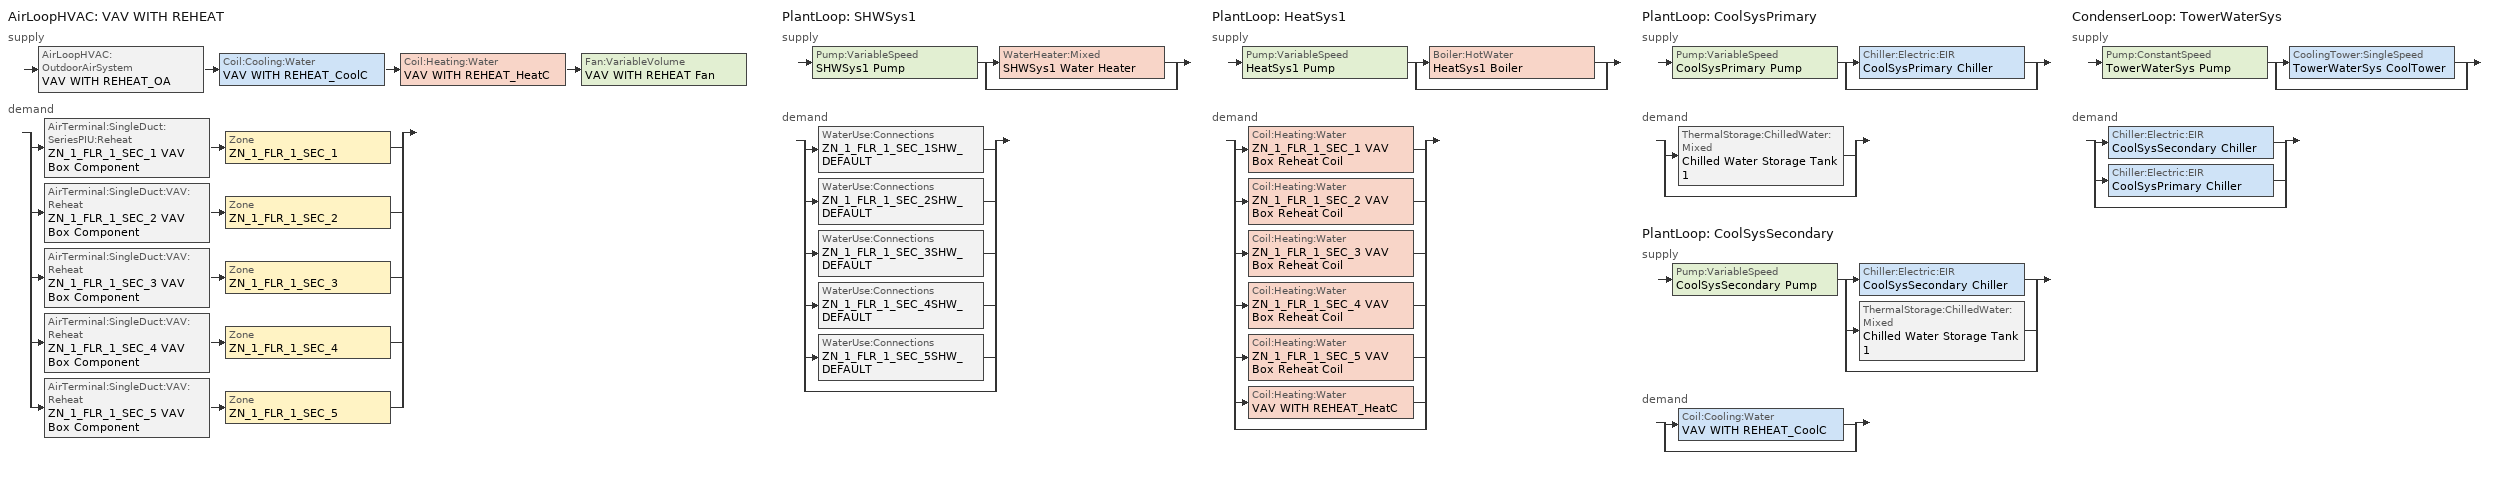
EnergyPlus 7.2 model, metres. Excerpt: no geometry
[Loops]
AirLoopHVAC 'VAV WITH REHEAT'
 supply: AirLoopHVAC:OutdoorAirSystem 'VAV WITH REHEAT_OA' > Coil:Cooling:Water 'VAV WITH REHEAT_CoolC' > Coil:Heating:Water 'VAV WITH REHEAT_HeatC' > Fan:VariableVolume 'VAV WITH REHEAT Fan'
 demand: split
  | AirTerminal:SingleDuct:SeriesPIU:Reheat 'ZN_1_FLR_1_SEC_1 VAV Box Component' > Zone 'ZN_1_FLR_1_SEC_1'
  | AirTerminal:SingleDuct:VAV:Reheat 'ZN_1_FLR_1_SEC_2 VAV Box Component' > Zone 'ZN_1_FLR_1_SEC_2'
  | AirTerminal:SingleDuct:VAV:Reheat 'ZN_1_FLR_1_SEC_3 VAV Box Component' > Zone 'ZN_1_FLR_1_SEC_3'
  | AirTerminal:SingleDuct:VAV:Reheat 'ZN_1_FLR_1_SEC_4 VAV Box Component' > Zone 'ZN_1_FLR_1_SEC_4'
  | AirTerminal:SingleDuct:VAV:Reheat 'ZN_1_FLR_1_SEC_5 VAV Box Component' > Zone 'ZN_1_FLR_1_SEC_5'
PlantLoop 'SHWSys1'
 supply: Pump:VariableSpeed 'SHWSys1 Pump' > split
  | WaterHeater:Mixed 'SHWSys1 Water Heater'
  | bypass
 demand: split
  | WaterUse:Connections 'ZN_1_FLR_1_SEC_1SHW_DEFAULT'
  | WaterUse:Connections 'ZN_1_FLR_1_SEC_2SHW_DEFAULT'
  | WaterUse:Connections 'ZN_1_FLR_1_SEC_3SHW_DEFAULT'
  | WaterUse:Connections 'ZN_1_FLR_1_SEC_4SHW_DEFAULT'
  | WaterUse:Connections 'ZN_1_FLR_1_SEC_5SHW_DEFAULT'
  | bypass
PlantLoop 'HeatSys1'
 supply: Pump:VariableSpeed 'HeatSys1 Pump' > split
  | Boiler:HotWater 'HeatSys1 Boiler'
  | bypass
 demand: split
  | Coil:Heating:Water 'ZN_1_FLR_1_SEC_1 VAV Box Reheat Coil'
  | Coil:Heating:Water 'ZN_1_FLR_1_SEC_2 VAV Box Reheat Coil'
  | Coil:Heating:Water 'ZN_1_FLR_1_SEC_3 VAV Box Reheat Coil'
  | Coil:Heating:Water 'ZN_1_FLR_1_SEC_4 VAV Box Reheat Coil'
  | Coil:Heating:Water 'ZN_1_FLR_1_SEC_5 VAV Box Reheat Coil'
  | Coil:Heating:Water 'VAV WITH REHEAT_HeatC'
  | bypass
PlantLoop 'CoolSysPrimary'
 supply: Pump:VariableSpeed 'CoolSysPrimary Pump' > split
  | Chiller:Electric:EIR 'CoolSysPrimary Chiller'
  | bypass
 demand: split
  | ThermalStorage:ChilledWater:Mixed 'Chilled Water Storage Tank 1'
  | bypass
PlantLoop 'CoolSysSecondary'
 supply: Pump:VariableSpeed 'CoolSysSecondary Pump' > split
  | Chiller:Electric:EIR 'CoolSysSecondary Chiller'
  | ThermalStorage:ChilledWater:Mixed 'Chilled Water Storage Tank 1'
  | bypass
 demand: split
  | Coil:Cooling:Water 'VAV WITH REHEAT_CoolC'
  | bypass
CondenserLoop 'TowerWaterSys'
 supply: Pump:ConstantSpeed 'TowerWaterSys Pump' > split
  | CoolingTower:SingleSpeed 'TowerWaterSys CoolTower'
  | bypass
 demand: split
  | Chiller:Electric:EIR 'CoolSysSecondary Chiller'
  | Chiller:Electric:EIR 'CoolSysPrimary Chiller'
  | bypass
[ComponentCost:LineItem]
Name | Line Item Type | Item | Cost per Each {$} | Quantity | Cost per Unit of Output Capacity {$/kW}
Daylighting:ZN_1_FLR_1_SEC_1 | Daylighting:Controls | ZN_1_FLR_1_SEC_1 | 1 | 0
Infiltration:ZN_1_FLR_1_SEC_1 | GENERAL | ZN_1_FLR_1_SEC_1 | 1 | 0.0855
People:ZN_1_FLR_1_SEC_1 | GENERAL | ZN_1_FLR_1_SEC_1 | 1 | 6.3309
LIGHTING EQUIP:ZN_1_FLR_1_SEC_1 | LIGHTS | ZN_1_FLR_1_SEC_1 |  |  | 1
ELECTRIC EQUIPMENT:ZN_1_FLR_1_SEC_1:MiscPlug | GENERAL | ZN_1_FLR_1_SEC_1 | 1 | 2.602
Daylighting:ZN_1_FLR_1_SEC_2 | Daylighting:Controls | ZN_1_FLR_1_SEC_2 | 1 | 0
Infiltration:ZN_1_FLR_1_SEC_2 | GENERAL | ZN_1_FLR_1_SEC_2 | 1 | 0.0372
People:ZN_1_FLR_1_SEC_2 | GENERAL | ZN_1_FLR_1_SEC_2 | 1 | 2.7571
LIGHTING EQUIP:ZN_1_FLR_1_SEC_2 | LIGHTS | ZN_1_FLR_1_SEC_2 |  |  | 1
ELECTRIC EQUIPMENT:ZN_1_FLR_1_SEC_2:MiscPlug | GENERAL | ZN_1_FLR_1_SEC_2 | 1 | 1.1332
Daylighting:ZN_1_FLR_1_SEC_3 | Daylighting:Controls | ZN_1_FLR_1_SEC_3 | 1 | 0
Infiltration:ZN_1_FLR_1_SEC_3 | GENERAL | ZN_1_FLR_1_SEC_3 | 1 | 0.0855
People:ZN_1_FLR_1_SEC_3 | GENERAL | ZN_1_FLR_1_SEC_3 | 1 | 6.3309
LIGHTING EQUIP:ZN_1_FLR_1_SEC_3 | LIGHTS | ZN_1_FLR_1_SEC_3 |  |  | 1
ELECTRIC EQUIPMENT:ZN_1_FLR_1_SEC_3:MiscPlug | GENERAL | ZN_1_FLR_1_SEC_3 | 1 | 2.602
Daylighting:ZN_1_FLR_1_SEC_4 | Daylighting:Controls | ZN_1_FLR_1_SEC_4 | 1 | 0
Infiltration:ZN_1_FLR_1_SEC_4 | GENERAL | ZN_1_FLR_1_SEC_4 | 1 | 0.0372
People:ZN_1_FLR_1_SEC_4 | GENERAL | ZN_1_FLR_1_SEC_4 | 1 | 2.7571
LIGHTING EQUIP:ZN_1_FLR_1_SEC_4 | LIGHTS | ZN_1_FLR_1_SEC_4 |  |  | 1
ELECTRIC EQUIPMENT:ZN_1_FLR_1_SEC_4:MiscPlug | GENERAL | ZN_1_FLR_1_SEC_4 | 1 | 1.1332
Daylighting:ZN_1_FLR_1_SEC_5 | Daylighting:Controls | ZN_1_FLR_1_SEC_5 | 1 | 0
Infiltration:ZN_1_FLR_1_SEC_5 | GENERAL | ZN_1_FLR_1_SEC_5 | 1 | 0.1769
People:ZN_1_FLR_1_SEC_5 | GENERAL | ZN_1_FLR_1_SEC_5 | 1 | 13.104
LIGHTING EQUIP:ZN_1_FLR_1_SEC_5 | LIGHTS | ZN_1_FLR_1_SEC_5 |  |  | 1
ELECTRIC EQUIPMENT:ZN_1_FLR_1_SEC_5:MiscPlug | GENERAL | ZN_1_FLR_1_SEC_5 | 1 | 5.3857
[Sizing:Zone] Zone Cooling Design Supply Air Temperature Input Method=SupplyAirTemperature; Zone Cooling Design Supply Air Temperature {C}=15; Zone Heating Design Supply Air Temperature Input Method=SupplyAirTemperature; Zone Heating Design Supply Air Temperature {C}=40; Zone Cooling Design Supply Air Humidity Ratio {kgWater/kgDryAir}=0.0085; Zone Heating Design Supply Air Humidity Ratio {kgWater/kgDryAir}=0.008; Zone Heating Sizing Factor=0; Zone Cooling Sizing Factor=0; Cooling Design Air Flow Method=DesignDay; Cooling Design Air Flow Rate {m3/s}=0; Cooling Minimum Air Flow {m3/s}=0; Cooling Minimum Air Flow Fraction=0; Heating Design Air Flow Method=DesignDay; Heating Design Air Flow Rate {m3/s}=0; Design Specification Zone Air Distribution Object=ZoneAirDistribution
Name | Design Specification Outdoor Air Object
ZN_1_FLR_1_SEC_1 | SZ DSOA ZN_1_FLR_1_SEC_1
ZN_1_FLR_1_SEC_2 | SZ DSOA ZN_1_FLR_1_SEC_2
ZN_1_FLR_1_SEC_3 | SZ DSOA ZN_1_FLR_1_SEC_3
ZN_1_FLR_1_SEC_4 | SZ DSOA ZN_1_FLR_1_SEC_4
ZN_1_FLR_1_SEC_5 | SZ DSOA ZN_1_FLR_1_SEC_5
[DesignSpecification:OutdoorAir] Outdoor Air Flow per Zone Floor Area {m3/s-m2}=0
Name | Outdoor Air Method | Outdoor Air Flow per Zone {m3/s} | Outdoor Air Flow per Person {m3/s-person}
SZ DSOA ZN_1_FLR_1_SEC_1; SZ DSOA ZN_1_FLR_1_SEC_2; SZ DSOA ZN_1_FLR_1_SEC_3; SZ DSOA ZN_1_FLR_1_SEC_4; SZ DSOA ZN_1_FLR_1_SEC_5 | FLOW/ZONE | 0
CM DSOA ZN_1_FLR_1_SEC_1; CM DSOA ZN_1_FLR_1_SEC_2; CM DSOA ZN_1_FLR_1_SEC_3; CM DSOA ZN_1_FLR_1_SEC_4; CM DSOA ZN_1_FLR_1_SEC_5 | Sum |  | 0.01
[ZoneControl:Thermostat] Control Type Schedule=Dual Zone Control Type Sched
Name | Zone or ZoneList | Control 1
ZN_1_FLR_1_SEC_1 Thermostat | ZN_1_FLR_1_SEC_1 | ZN_1_FLR_1_SEC_1 DualSPSched
ZN_1_FLR_1_SEC_2 Thermostat | ZN_1_FLR_1_SEC_2 | ZN_1_FLR_1_SEC_2 DualSPSched
ZN_1_FLR_1_SEC_3 Thermostat | ZN_1_FLR_1_SEC_3 | ZN_1_FLR_1_SEC_3 DualSPSched
ZN_1_FLR_1_SEC_4 Thermostat | ZN_1_FLR_1_SEC_4 | ZN_1_FLR_1_SEC_4 DualSPSched
ZN_1_FLR_1_SEC_5 Thermostat | ZN_1_FLR_1_SEC_5 | ZN_1_FLR_1_SEC_5 DualSPSched
[ThermostatSetpoint:DualSetpoint] Heating Setpoint Temperature Schedule=HtgSetP_Sch; Cooling Setpoint Temperature Schedule=ClgSetP_Sch
ZN_1_FLR_1_SEC_1 DualSPSched; ZN_1_FLR_1_SEC_2 DualSPSched; ZN_1_FLR_1_SEC_3 DualSPSched; ZN_1_FLR_1_SEC_4 DualSPSched; ZN_1_FLR_1_SEC_5 DualSPSched
[Zone equipment]
ZN_1_FLR_1_SEC_1: ZN_1_FLR_1_SEC_1 VAV Box Component
ZN_1_FLR_1_SEC_2: ZN_1_FLR_1_SEC_2 VAV Box Component
ZN_1_FLR_1_SEC_3: ZN_1_FLR_1_SEC_3 VAV Box Component
ZN_1_FLR_1_SEC_4: ZN_1_FLR_1_SEC_4 VAV Box Component
ZN_1_FLR_1_SEC_5: ZN_1_FLR_1_SEC_5 VAV Box Component
[AirTerminal:SingleDuct:SeriesPIU:Reheat]
ZN_1_FLR_1_SEC_1 VAV Box Component: Availability Schedule=ALWAYS_ON; Maximum Air Flow Rate {m3/s}=autosize; Maximum Primary Air Flow Rate {m3/s}=autosize; Minimum Primary Air Flow Fraction=autosize; Fan=Zone 1 PIU Fan; Reheat Coil=ZN_1_FLR_1_SEC_1 VAV Box Reheat Coil; Maximum Hot Water or Steam Flow Rate {m3/s}=autosize; Minimum Hot Water or Steam Flow Rate {m3/s}=0; Convergence Tolerance=0.0001
[Coil:Heating:Water] Availability Schedule=ALWAYS_ON; U-Factor Times Area Value {W/K}=AUTOSIZE; Maximum Water Flow Rate {m3/s}=AUTOSIZE; Performance Input Method=UFactorTimesAreaAndDesignWaterFlowRate; Rated Capacity {W}=AUTOSIZE; Rated Inlet Water Temperature {C}=82.2; Rated Inlet Air Temperature {C}=16.6; Rated Outlet Water Temperature {C}=71.1; Rated Outlet Air Temperature {C}=32.2
ZN_1_FLR_1_SEC_1 VAV Box Reheat Coil; ZN_1_FLR_1_SEC_2 VAV Box Reheat Coil; ZN_1_FLR_1_SEC_3 VAV Box Reheat Coil; ZN_1_FLR_1_SEC_4 VAV Box Reheat Coil; ZN_1_FLR_1_SEC_5 VAV Box Reheat Coil; VAV WITH REHEAT_HeatC
[Fan:ConstantVolume]
Zone 1 PIU Fan: Availability Schedule=ALWAYS_ON; Fan Efficiency=0.5; Pressure Rise {Pa}=50; Maximum Flow Rate {m3/s}=autosize; Motor Efficiency=0.9; Motor In Airstream Fraction=1
[WaterUse:Connections]
Name | Water Use Equipment 1
ZN_1_FLR_1_SEC_1SHW_DEFAULT | ZN_1_FLR_1_SEC_1SHW_DEFAULT
ZN_1_FLR_1_SEC_2SHW_DEFAULT | ZN_1_FLR_1_SEC_2SHW_DEFAULT
ZN_1_FLR_1_SEC_3SHW_DEFAULT | ZN_1_FLR_1_SEC_3SHW_DEFAULT
ZN_1_FLR_1_SEC_4SHW_DEFAULT | ZN_1_FLR_1_SEC_4SHW_DEFAULT
ZN_1_FLR_1_SEC_5SHW_DEFAULT | ZN_1_FLR_1_SEC_5SHW_DEFAULT
[WaterUse:Equipment] Peak Flow Rate {m3/s}=2.77778e-06; Flow Rate Fraction Schedule=BLDG_SWH_SCH
Name | Target Temperature Schedule | Hot Water Supply Temperature Schedule | Zone | Sensible Fraction Schedule | Latent Fraction Schedule
ZN_1_FLR_1_SEC_1SHW_DEFAULT | ZN_1_FLR_1_SEC_1SHW_DEFAULT Temp Sched | ZN_1_FLR_1_SEC_1SHW_DEFAULTHot Supply Temp Sched | ZN_1_FLR_1_SEC_1 | ZN_1_FLR_1_SEC_1SHW_DEFAULT Sensible fract sched | ZN_1_FLR_1_SEC_1SHW_DEFAULT Latent fract sched
ZN_1_FLR_1_SEC_2SHW_DEFAULT | ZN_1_FLR_1_SEC_2SHW_DEFAULT Temp Sched | ZN_1_FLR_1_SEC_2SHW_DEFAULTHot Supply Temp Sched | ZN_1_FLR_1_SEC_2 | ZN_1_FLR_1_SEC_2SHW_DEFAULT Sensible fract sched | ZN_1_FLR_1_SEC_2SHW_DEFAULT Latent fract sched
ZN_1_FLR_1_SEC_3SHW_DEFAULT | ZN_1_FLR_1_SEC_3SHW_DEFAULT Temp Sched | ZN_1_FLR_1_SEC_3SHW_DEFAULTHot Supply Temp Sched | ZN_1_FLR_1_SEC_3 | ZN_1_FLR_1_SEC_3SHW_DEFAULT Sensible fract sched | ZN_1_FLR_1_SEC_3SHW_DEFAULT Latent fract sched
ZN_1_FLR_1_SEC_4SHW_DEFAULT | ZN_1_FLR_1_SEC_4SHW_DEFAULT Temp Sched | ZN_1_FLR_1_SEC_4SHW_DEFAULTHot Supply Temp Sched | ZN_1_FLR_1_SEC_4 | ZN_1_FLR_1_SEC_4SHW_DEFAULT Sensible fract sched | ZN_1_FLR_1_SEC_4SHW_DEFAULT Latent fract sched
ZN_1_FLR_1_SEC_5SHW_DEFAULT | ZN_1_FLR_1_SEC_5SHW_DEFAULT Temp Sched | ZN_1_FLR_1_SEC_5SHW_DEFAULTHot Supply Temp Sched | ZN_1_FLR_1_SEC_5 | ZN_1_FLR_1_SEC_5SHW_DEFAULT Sensible fract sched | ZN_1_FLR_1_SEC_5SHW_DEFAULT Latent fract sched
[AirTerminal:SingleDuct:VAV:Reheat] Availability Schedule=ALWAYS_ON; Maximum Air Flow Rate {m3/s}=AUTOSIZE; Zone Minimum Air Flow Input Method=Constant; Constant Minimum Air Flow Fraction=0.3; Maximum Hot Water or Steam Flow Rate {m3/s}=AUTOSIZE; Minimum Hot Water or Steam Flow Rate {m3/s}=0; Convergence Tolerance=0.001; Damper Heating Action=Reverse; Maximum Flow per Zone Floor Area During Reheat {m3/s-m2}=AUTOCALCULATE; Maximum Flow Fraction During Reheat=AUTOCALCULATE
Name | Reheat Coil
ZN_1_FLR_1_SEC_2 VAV Box Component | ZN_1_FLR_1_SEC_2 VAV Box Reheat Coil
ZN_1_FLR_1_SEC_3 VAV Box Component | ZN_1_FLR_1_SEC_3 VAV Box Reheat Coil
ZN_1_FLR_1_SEC_4 VAV Box Component | ZN_1_FLR_1_SEC_4 VAV Box Reheat Coil
ZN_1_FLR_1_SEC_5 VAV Box Component | ZN_1_FLR_1_SEC_5 VAV Box Reheat Coil
[AirLoopHVAC]
VAV WITH REHEAT: Design Supply Air Flow Rate {m3/s}=AUTOSIZE
[Controller:WaterCoil] Control Variable=Temperature; Actuator Variable=FLOW; Maximum Actuated Flow {m3/s}=AUTOSIZE; Minimum Actuated Flow {m3/s}=0
Name | Action | Controller Convergence Tolerance {deltaC}
VAV WITH REHEAT_CoolC_Controller | REVERSE
VAV WITH REHEAT_HeatC_Controller | NORMAL | 0.0001
[SetpointManager:OutdoorAirReset]
VAV WITH REHEAT_CoolC SAT setpoint: Control Variable=Temperature; Setpoint at Outdoor Low Temperature {C}=16.5; Outdoor Low Temperature {C}=15.5; Setpoint at Outdoor High Temperature {C}=13.8; Outdoor High Temperature {C}=21; Setpoint Node or NodeList=VAV WITH REHEAT Supply Equipment Outlet Node
[SetpointManager:MixedAir] Control Variable=Temperature
Name | Setpoint Node or NodeList
VAV WITH REHEAT_CoolC SAT Manager | VAV WITH REHEAT_CoolC-VAV WITH REHEAT_HeatCNode
VAV WITH REHEAT_HeatC SAT Manager | VAV WITH REHEAT_HeatC-VAV WITH REHEAT FanNode
VAV WITH REHEAT_OAMixed Air Temp Manager | VAV WITH REHEAT_OA-VAV WITH REHEAT_CoolCNode
[Sizing:System]
VAV WITH REHEAT: Type of Load to Size On=SENSIBLE; Design Outdoor Air Flow Rate {m3/s}=AUTOSIZE; Minimum System Air Flow Ratio=0.3; Preheat Design Temperature {C}=-10; Preheat Design Humidity Ratio {kgWater/kgDryAir}=0.008; Precool Design Temperature {C}=12.8; Precool Design Humidity Ratio {kgWater/kgDryAir}=0.008; Central Cooling Design Supply Air Temperature {C}=13.8; Central Heating Design Supply Air Temperature {C}=16.7; Sizing Option=NONCOINCIDENT; 100% Outdoor Air in Cooling=NO; 100% Outdoor Air in Heating=NO; Central Cooling Design Supply Air Humidity Ratio {kgWater/kgDryAir}=0.0085; Central Heating Design Supply Air Humidity Ratio {kgWater/kgDryAir}=0.008; Cooling Design Air Flow Method=DesignDay; Cooling Design Air Flow Rate {m3/s}=0; Heating Design Air Flow Method=DesignDay; Heating Design Air Flow Rate {m3/s}=0; System Outdoor Air Method=VentilationRateProcedure; Zone Maximum Outdoor Air Fraction=1
[Controller:OutdoorAir]
VAV WITH REHEAT_OA_Controller: Minimum Outdoor Air Flow Rate {m3/s}=AUTOSIZE; Maximum Outdoor Air Flow Rate {m3/s}=AUTOSIZE; Economizer Control Type=NoEconomizer; Economizer Control Action Type=ModulateFlow; Economizer Maximum Limit Dry-Bulb Temperature {C}=19; Economizer Maximum Limit Enthalpy {J/kg}=32000; Economizer Minimum Limit Dry-Bulb Temperature {C}=0; Lockout Type=NoLockout; Minimum Limit Type=FixedMinimum; Minimum Outdoor Air Schedule=MinOA_MotorizedDamper_Sched; Mechanical Ventilation Controller=VAV WITH REHEAT_OAMechanical Ventilation
[Controller:MechanicalVentilation]
VAV WITH REHEAT_OAMechanical Ventilation: Availability Schedule=ALWAYS_ON; Demand Controlled Ventilation=Yes; System Outdoor Air Method=VentilationRateProcedure; Zone Maximum Outdoor Air Fraction=1; Zone 1=ZN_1_FLR_1_SEC_1; Design Specification Outdoor Air Object Name 1=CM DSOA ZN_1_FLR_1_SEC_1; Design Specification Zone Air Distribution Object Name 1=ZoneAirDistribution; Zone 2=ZN_1_FLR_1_SEC_2; Design Specification Outdoor Air Object Name 2=CM DSOA ZN_1_FLR_1_SEC_2; Design Specification Zone Air Distribution Object Name 2=ZoneAirDistribution; Zone 3=ZN_1_FLR_1_SEC_3; Design Specification Outdoor Air Object Name 3=CM DSOA ZN_1_FLR_1_SEC_3; Design Specification Zone Air Distribution Object Name 3=ZoneAirDistribution; Zone 4=ZN_1_FLR_1_SEC_4; Design Specification Outdoor Air Object Name 4=CM DSOA ZN_1_FLR_1_SEC_4; Design Specification Zone Air Distribution Object Name 4=ZoneAirDistribution; Zone 5=ZN_1_FLR_1_SEC_5; Design Specification Outdoor Air Object Name 5=CM DSOA ZN_1_FLR_1_SEC_5; Design Specification Zone Air Distribution Object Name 5=ZoneAirDistribution
[DesignSpecification:ZoneAirDistribution]
ZoneAirDistribution: Zone Air Distribution Effectiveness in Cooling Mode=1.2; Zone Air Distribution Effectiveness in Heating Mode=0.8; Zone Secondary Recirculation Fraction=0.1
[Coil:Cooling:Water]
VAV WITH REHEAT_CoolC: Availability Schedule=ALWAYS_ON; Design Water Flow Rate {m3/s}=AUTOSIZE; Design Air Flow Rate {m3/s}=AUTOSIZE; Design Inlet Water Temperature {C}=AUTOSIZE; Design Inlet Air Temperature {C}=AUTOSIZE; Design Outlet Air Temperature {C}=AUTOSIZE; Design Inlet Air Humidity Ratio {kgWater/kgDryAir}=AUTOSIZE; Design Outlet Air Humidity Ratio {kgWater/kgDryAir}=AUTOSIZE; Type of Analysis=SIMPLEANALYSIS; Heat Exchanger Configuration=CROSSFLOW
[Fan:VariableVolume]
VAV WITH REHEAT Fan: Availability Schedule=HVACOperationSchd; Fan Efficiency=0.4; Pressure Rise {Pa}=500; Maximum Flow Rate {m3/s}=AUTOSIZE; Fan Power Minimum Flow Rate Input Method=Fraction; Fan Power Minimum Flow Fraction=0.25; Motor Efficiency=0.9; Motor In Airstream Fraction=1; Fan Power Coefficient 1=0.350712; Fan Power Coefficient 2=0.308505; Fan Power Coefficient 3=-0.541374; Fan Power Coefficient 4=0.871988; Fan Power Coefficient 5=0
[PlantLoop] Fluid Type=WATER; Maximum Loop Flow Rate {m3/s}=AUTOSIZE; Minimum Loop Flow Rate {m3/s}=0; Plant Loop Volume {m3}=AUTOSIZE; Load Distribution Scheme=OPTIMAL
Name | Plant Equipment Operation Scheme | Maximum Loop Temperature {C} | Minimum Loop Temperature {C}
SHWSys1 | SHWSys1 Loop Operation Scheme List | 60 | 10
HeatSys1 | HeatSys1 Loop Operation Scheme List | 100 | 10
CoolSysPrimary | CoolSysPrimary Loop Operation Scheme List | 98 | 1
CoolSysSecondary | CoolSysSecondary Loop Operation Scheme List | 98 | 1
[Sizing:Plant]
Name | Loop Type | Design Loop Exit Temperature {C} | Loop Design Temperature Difference {deltaC}
SHWSys1 | HEATING | 60 | 5
HeatSys1 | HEATING | 82 | 11
CoolSysPrimary | COOLING | 6.67 | 5
CoolSysSecondary | COOLING | 7.5 | 4.5
TowerWaterSys | CONDENSER | 29.4 | 5.6
[SetpointManager:Scheduled] Control Variable=Temperature
Name | Schedule | Setpoint Node or NodeList
SHWSys1 Loop Setpoint Manager | SHWSys1-Loop-Temp-Schedule | SHWSys1 Supply Outlet Node
HeatSys1 Loop Setpoint Manager | HW-Loop-Temp-Schedule | HeatSys1 Supply Outlet Node
HeatSys1 Boiler Setpoint Manager | HW-Loop-Temp-Schedule | HeatSys1 Supply Equipment Outlet Node
CoolSysPrimary Loop Setpoint Manager | CW-Primary-Loop-Temp-Schedule | CoolSysPrimary Supply Outlet Node
CoolSysSecondary Loop Setpoint Manager | CW-Secondary-Loop-Temp-Schedule | CoolSysSecondary Supply Outlet Node
[PlantEquipmentOperationSchemes] Control Scheme 1 Schedule=PlantOnSched
Name | Control Scheme 1
SHWSys1 Loop Operation Scheme List | SHWSys1 Operation Scheme
HeatSys1 Loop Operation Scheme List | HeatSys1 Operation Scheme
CoolSysPrimary Loop Operation Scheme List | CoolSysPrimary Operation Scheme
CoolSysSecondary Loop Operation Scheme List | CoolSysSecondary Operation Scheme
[PlantEquipmentOperation:HeatingLoad] Load Range 1 Lower Limit {W}=0; Load Range 1 Upper Limit {W}=1000000000000000
Name | Range 1 Equipment List
SHWSys1 Operation Scheme | SHWSys1 Equipment List
HeatSys1 Operation Scheme | HeatSys1 Equipment List
[PlantEquipmentList]
SHWSys1 Equipment List: SHWSys1 Water Heater
HeatSys1 Equipment List: HeatSys1 Boiler
CoolSysPrimary Equipment List: CoolSysPrimary Chiller
CoolSysSecondary TES supply: Chilled Water Storage Tank 1
CoolSysSecondary Chiller supply: CoolSysSecondary Chiller
[Pump:VariableSpeed] Rated Flow Rate {m3/s}=AUTOSIZE; Rated Power Consumption {W}=AUTOSIZE; Fraction of Motor Inefficiencies to Fluid Stream=0; Coefficient 1 of the Part Load Performance Curve=0; Coefficient 2 of the Part Load Performance Curve=1; Coefficient 3 of the Part Load Performance Curve=0; Coefficient 4 of the Part Load Performance Curve=0; Minimum Flow Rate {m3/s}=0; Pump Control Type=INTERMITTENT
Name | Rated Pump Head {Pa} | Motor Efficiency
SHWSys1 Pump | 0 | 1
HeatSys1 Pump; CoolSysPrimary Pump; CoolSysSecondary Pump | 15000 | 0.9
[WaterHeater:Mixed]
SHWSys1 Water Heater: Tank Volume {m3}=3; Setpoint Temperature Schedule=SHWSys1 Water Heater Setpoint Temperature Schedule; Deadband Temperature Difference {deltaC}=2; Maximum Temperature Limit {C}=82.2222; Heater Control Type=CYCLE; Heater Maximum Capacity {W}=845000; Heater Fuel Type=NATURALGAS; Heater Thermal Efficiency=0.8; Off Cycle Parasitic Fuel Consumption Rate {W}=20; Off Cycle Parasitic Fuel Type=NATURALGAS; Off Cycle Parasitic Heat Fraction to Tank=0.8; On Cycle Parasitic Fuel Type=NATURALGAS; Ambient Temperature Indicator=SCHEDULE; Ambient Temperature Schedule=SHWSys1 Water Heater Ambient Temperature Schedule; Off Cycle Loss Coefficient to Ambient Temperature {W/K}=6; On Cycle Loss Coefficient to Ambient Temperature {W/K}=6; Use Side Effectiveness=1; Source Side Effectiveness=1; Use Side Design Flow Rate {m3/s}=AUTOSIZE; Source Side Design Flow Rate {m3/s}=AUTOSIZE; Indirect Water Heating Recovery Time {hr}=1.5
[Boiler:HotWater]
HeatSys1 Boiler: Fuel Type=NATURALGAS; Nominal Capacity {W}=AUTOSIZE; Nominal Thermal Efficiency=0.8; Efficiency Curve Temperature Evaluation Variable=LeavingBoiler; Normalized Boiler Efficiency Curve=BoilerEfficiency; Design Water Outlet Temperature {C}=81; Design Water Flow Rate {m3/s}=AUTOSIZE; Minimum Part Load Ratio=0; Maximum Part Load Ratio=1.2; Optimum Part Load Ratio=1; Water Outlet Upper Temperature Limit {C}=95; Boiler Flow Mode=VariableFlow; Parasitic Electric Load {W}=75; Sizing Factor=1.1
[PlantEquipmentOperation:CoolingLoad] Load Range 1 Lower Limit {W}=0
Name | Load Range 1 Upper Limit {W} | Range 1 Equipment List | Load Range 2 Lower Limit {W} | Load Range 2 Upper Limit {W} | Range 2 Equipment List
CoolSysPrimary Operation Scheme | 100000000000000 | CoolSysPrimary Equipment List
CoolSysSecondary Operation Scheme | 25000 | CoolSysSecondary TES supply | 25000 | 10000000 | CoolSysSecondary Chiller supply
TowerWaterSys Operation Scheme | 1000000000000 | TowerWaterSys Equipment List
[Chiller:Electric:EIR] Reference Capacity {W}=Autosize; Reference COP {W/W}=3.2; Reference Leaving Chilled Water Temperature {C}=6.67; Reference Entering Condenser Fluid Temperature {C}=29.4; Cooling Capacity Function of Temperature Curve=Main Chiller RecipCapFT; Electric Input to Cooling Output Ratio Function of Temperature Curve=Main Chiller RecipEIRFT; Electric Input to Cooling Output Ratio Function of Part Load Ratio Curve=Main Chiller RecipEIRFPLR; Minimum Part Load Ratio=0; Maximum Part Load Ratio=1; Optimum Part Load Ratio=1; Minimum Unloading Ratio=0.25; Condenser Type=WaterCooled; Compressor Motor Efficiency=1; Leaving Chilled Water Lower Temperature Limit {C}=5; Chiller Flow Mode=ConstantFlow; Design Heat Recovery Water Flow Rate {m3/s}=0
Name | Reference Chilled Water Flow Rate {m3/s} | Reference Condenser Fluid Flow Rate {m3/s}
CoolSysPrimary Chiller | Autosize | Autosize
CoolSysSecondary Chiller | 0.0012396 | 0.0019379
[ThermalStorage:ChilledWater:Mixed]
Chilled Water Storage Tank 1: Tank Volume {m3}=50; Setpoint Temperature Schedule=CW-Tank-Temp-Schedule; Deadband Temperature Difference {deltaC}=2.5; Minimum Temperature Limit {C}=1; Nominal Cooling Capacity {W}=50000; Ambient Temperature Indicator=Zone; Ambient Temperature Zone=ZN_1_FLR_1_SEC_5; Heat Gain Coefficient from Ambient Temperature {W/K}=5; Use Side Heat Transfer Effectiveness=1; Use Side Availability Schedule=ALWAYS_ON; Use Side Design Flow Rate {m3/s}=Autosize; Source Side Heat Transfer Effectiveness=1; Source Side Availability Schedule=TES Charge Schedule; Source Side Design Flow Rate {m3/s}=Autosize; Tank Recovery Time {hr}=4
[CondenserLoop]
TowerWaterSys: Fluid Type=WATER; Condenser Equipment Operation Scheme=TowerWaterSys Loop Operation Scheme List; Maximum Loop Temperature {C}=80; Minimum Loop Temperature {C}=5; Maximum Loop Flow Rate {m3/s}=AUTOSIZE; Minimum Loop Flow Rate {m3/s}=0; Condenser Loop Volume {m3}=AUTOSIZE; Load Distribution Scheme=SEQUENTIAL
[SetpointManager:FollowOutdoorAirTemperature]
MyCondenserControl: Control Variable=Temperature; Reference Temperature Type=OutdoorAirWetBulb; Offset Temperature Difference {deltaC}=0; Maximum Setpoint Temperature {C}=80; Minimum Setpoint Temperature {C}=5; Setpoint Node or NodeList=TowerWaterSys Supply Outlet Node
[CondenserEquipmentOperationSchemes]
TowerWaterSys Loop Operation Scheme List: Control Scheme 1=TowerWaterSys Operation Scheme; Control Scheme 1 Schedule=PlantOnSched
[CondenserEquipmentList]
TowerWaterSys Equipment List: TowerWaterSys CoolTower
[Pump:ConstantSpeed]
TowerWaterSys Pump: Rated Flow Rate {m3/s}=AUTOSIZE; Rated Pump Head {Pa}=179352; Rated Power Consumption {W}=AUTOSIZE; Motor Efficiency=0.87; Fraction of Motor Inefficiencies to Fluid Stream=0; Pump Control Type=INTERMITTENT
[CoolingTower:SingleSpeed]
TowerWaterSys CoolTower: Design Water Flow Rate {m3/s}=AUTOSIZE; Design Air Flow Rate {m3/s}=AUTOSIZE; Fan Power at Design Air Flow Rate {W}=AUTOSIZE; U-Factor Times Area Value at Design Air Flow Rate {W/K}=AUTOSIZE; Air Flow Rate in Free Convection Regime {m3/s}=AUTOSIZE; U-Factor Times Area Value at Free Convection Air Flow Rate {W/K}=AUTOSIZE
[Schedule:Compact]
TES Charge Schedule: Through: 12/31, For: Weekdays SummerDesignDay, Until: 10:00, 1, Until: 17:00, 0, Until: 24:00, 1, For: Saturday WinterDesignDay, Until: 12:00, 1, Until: 18:00, 0, Until: 24:00, 1, For: Sunday Holidays AllOtherDays, Until: 24:00, 1
ALWAYS_ON; PlantOnSched: Through: 12/31, For: AllDays, Until: 24:00, 1
HVACOperationSchd; MinOA_MotorizedDamper_Sched: Through: 12/31, For: Weekdays SummerDesignDay, Until: 06:00, 0, Until: 22:00, 1, Until: 24:00, 0, For: Saturday WinterDesignDay, Until: 06:00, 0, Until: 18:00, 1, Until: 24:00, 0, For: Sunday Holidays AllOtherDays, Until: 24:00, 0
BLDG_SWH_SCH: Through: 12/31, For: Weekdays SummerDesignDay, Until: 05:00, 0.05, Until: 06:00, 0.08, Until: 07:00, 0.07, Until: 08:00, 0.19, Until: 09:00, 0.35, Until: 10:00, 0.38, Until: 11:00, 0.39, Until: 12:00, 0.47, Until: 13:00, 0.57, Until: 14:00, 0.54, Until: 15:00, 0.34, Until: 16:00, 0.33, Until: 17:00, 0.44, Until: 18:00, 0.26, Until: 19:00, 0.21, Until: 20:00, 0.15, Until: 21:00, 0.17, Until: 22:00, 0.08, Until: 24:00, 0.05, For: Saturday WinterDesignDay, Until: 05:00, 0.05, Until: 06:00, 0.08, Until: 07:00, 0.07, Until: 08:00, 0.11, Until: 09:00, 0.15, Until: 10:00, 0.21, Until: 11:00, 0.19, Until: 12:00, 0.23, Until: 13:00, 0.2, Until: 14:00, 0.19, Until: 15:00, 0.15, Until: 16:00, 0.13, Until: 17:00, 0.14, Until: 21:00, 0.07, Until: 22:00, 0.09, Until: 24:00, 0.05, For: Sunday Holidays AllOtherDays, Until: 05:00, 0.04, Until: 06:00, 0.07, Until: 11:00, 0.04, Until: 13:00, 0.06, Until: 14:00, 0.09, Until: 15:00, 0.06, Until: 21:00, 0.04, Until: 22:00, 0.07, Until: 24:00, 0.04
HTGSETP_SCH: Through: 12/31, For: Weekdays WinterDesignDay, Until: 06:00, 13, Until: 22:00, 21, Until: 24:00, 13, For SummerDesignDay, Until: 24:00, 13, For: Saturday, Until: 06:00, 13, Until: 18:00, 21, Until: 24:00, 13, For: Sunday Holidays AllOtherDays, Until: 24:00, 13
CLGSETP_SCH: Through: 12/31, For: Weekdays SummerDesignDay, Until: 06:00, 33, Until: 22:00, 24, Until: 24:00, 33, For: Saturday, Until: 06:00, 33, Until: 18:00, 24, Until: 24:00, 33, For WinterDesignDay, Until: 24:00, 33, For: Sunday Holidays AllOtherDays, Until: 24:00, 33
Dual Zone Control Type Sched: Through: 12/31, For: AllDays, Until: 24:00, 4
CW-Tank-Temp-Schedule: Through: 12/31, For: AllDays, Until: 24:00, 7.5
CW-Primary-Loop-Temp-Schedule: Through: 12/31, For: AllDays, Until: 24:00, 6.7
CW-Secondary-Loop-Temp-Schedule: Through: 12/31, For: AllDays, Until: 24:00, 8.5
HW-Loop-Temp-Schedule; SHWSys1-Loop-Temp-Schedule; SHWSys1 Water Heater Setpoint Temperature Schedule: Through: 12/31, For: AllDays, Until: 24:00, 60
ZN_1_FLR_1_SEC_1SHW_DEFAULT Latent fract sched; ZN_1_FLR_1_SEC_2SHW_DEFAULT Latent fract sched; ZN_1_FLR_1_SEC_3SHW_DEFAULT Latent fract sched; ZN_1_FLR_1_SEC_4SHW_DEFAULT Latent fract sched; ZN_1_FLR_1_SEC_5SHW_DEFAULT Latent fract sched: Through: 12/31, For: AllDays, Until: 24:00, 0.05
ZN_1_FLR_1_SEC_1SHW_DEFAULT Sensible fract sched; ZN_1_FLR_1_SEC_2SHW_DEFAULT Sensible fract sched; ZN_1_FLR_1_SEC_3SHW_DEFAULT Sensible fract sched; ZN_1_FLR_1_SEC_4SHW_DEFAULT Sensible fract sched; ZN_1_FLR_1_SEC_5SHW_DEFAULT Sensible fract sched: Through: 12/31, For: AllDays, Until: 24:00, 0.2
ZN_1_FLR_1_SEC_1SHW_DEFAULT Temp Sched; ZN_1_FLR_1_SEC_2SHW_DEFAULT Temp Sched; ZN_1_FLR_1_SEC_3SHW_DEFAULT Temp Sched; ZN_1_FLR_1_SEC_4SHW_DEFAULT Temp Sched; ZN_1_FLR_1_SEC_5SHW_DEFAULT Temp Sched: Through: 12/31, For: AllDays, Until: 24:00, 40
ZN_1_FLR_1_SEC_1SHW_DEFAULTHot Supply Temp Sched; ZN_1_FLR_1_SEC_2SHW_DEFAULTHot Supply Temp Sched; ZN_1_FLR_1_SEC_3SHW_DEFAULTHot Supply Temp Sched; ZN_1_FLR_1_SEC_4SHW_DEFAULTHot Supply Temp Sched; ZN_1_FLR_1_SEC_5SHW_DEFAULTHot Supply Temp Sched: Through: 12/31, For: AllDays, Until: 24:00, 55
SHWSys1 Water Heater Ambient Temperature Schedule: Through: 12/31, For: AllDays, Until: 24:00, 22
[Curve:Quadratic] Minimum Value of x=0; Maximum Value of x=1
Name | Coefficient1 Constant | Coefficient2 x | Coefficient3 x**2
BoilerEfficiency | 1 | 0 | 0
Main Chiller RecipEIRFPLR | 0.088065 | 1.137742 | -0.225806
[Curve:Biquadratic] Minimum Value of x=5; Maximum Value of x=10; Minimum Value of y=24; Maximum Value of y=35; Input Unit Type for X=Temperature; Input Unit Type for Y=Temperature; Output Unit Type=Dimensionless
Name | Coefficient1 Constant | Coefficient2 x | Coefficient3 x**2 | Coefficient4 y | Coefficient5 y**2 | Coefficient6 x*y
Main Chiller RecipCapFT | 0.507883 | 0.145228 | -0.00625644 | -0.0011178 | -0.0001296 | -0.00028188
Main Chiller RecipEIRFT | 1.03076 | -0.103536 | 0.00710208 | 0.0093186 | 0.00031752 | -0.00104328
